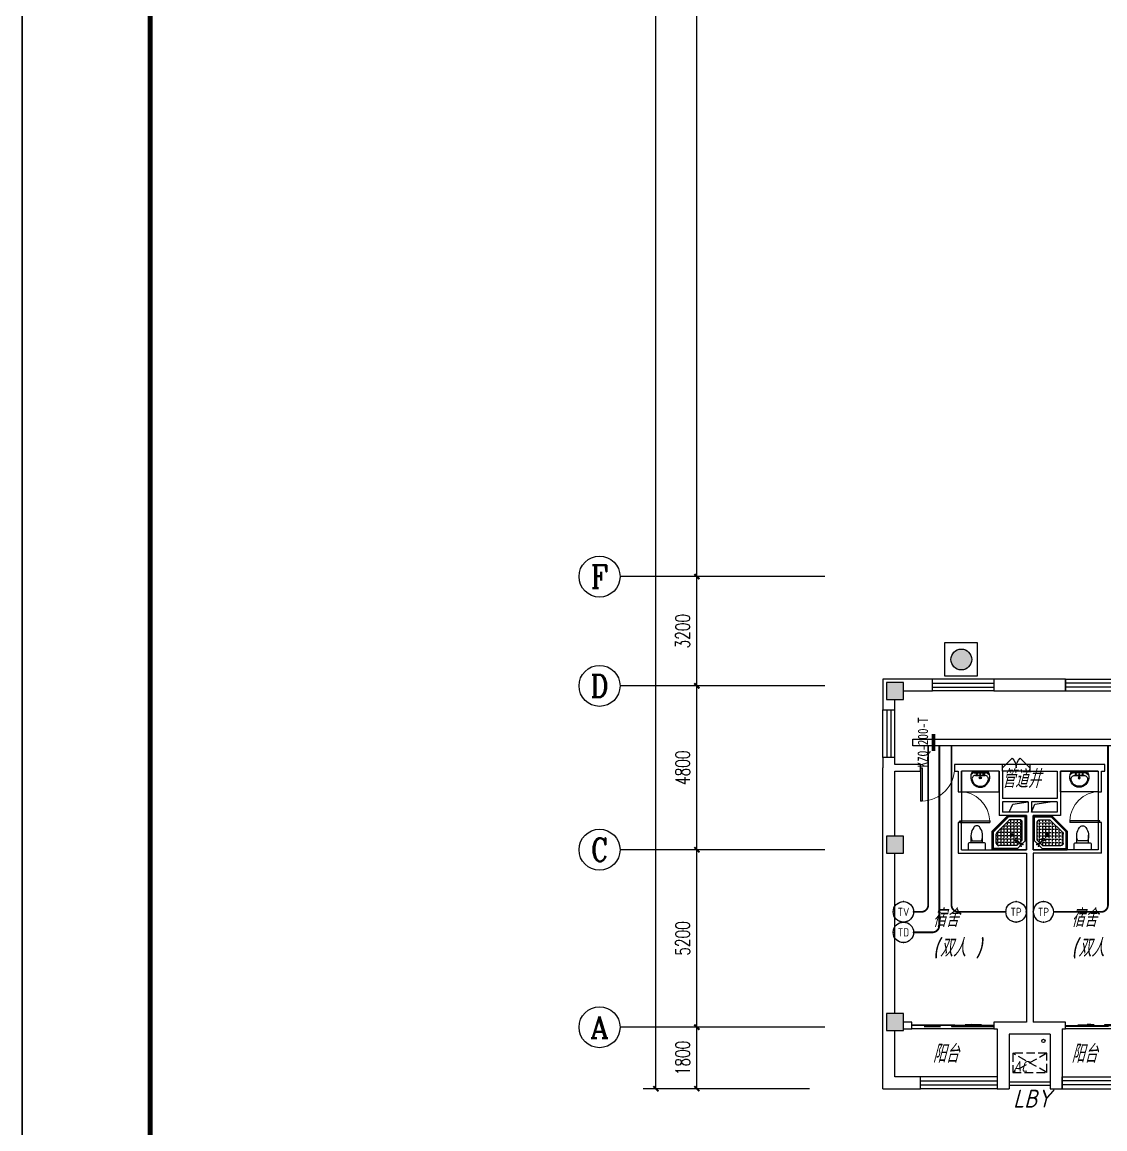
# Model space of a CAD drawing. Extents: x 0 to 2972856, y -1269770 to 0.
# Drawn here: x 2649646 to 2681356, y -1233923 to -1201504 of the extents above; entities that cross this region are included whole.
import ezdxf
from ezdxf.enums import TextEntityAlignment as Align

# ---------------------------------------------------------------- set-up
doc = ezdxf.new("R2010")
doc.units = 0
doc.header["$LTSCALE"] = 1000
doc.header["$PDSIZE"] = 50
doc.linetypes.add('DASH', pattern=[0.35, 0.25, -0.1])
doc.linetypes.add('接地线', pattern=[1.35002, 0.5, -1e-05, 1e-05, 0.5, -0.125, 0.1, -0.125])
for name, color, linetype in [('0000集水坑', 4, 'Continuous'), ('1-建筑底图', 8, 'Continuous'), ('AXIS_TEXT', 7, 'Continuous'), ('BTTK', 7, 'Continuous'), ('CABLETRAY_PDS', 4, 'Continuous'), ('EQUIP-通讯', 3, 'Continuous'), ('PUB_TEXT', 7, 'Continuous'), ('PUB_TITLE', 7, 'Continuous'), ('WIRE-综合布线', 4, 'Continuous'), ('抗震支吊架', 2, 'Continuous'), ('洁具', 251, 'Continuous'), ('电-线路-接地网', 6, '接地线'), ('空调外机', 251, 'Continuous'), ('防火分区', 255, 'Continuous')]:
    doc.layers.add(name, color=color, linetype=linetype)
doc.layers.add('yichutu', color=7, linetype='Continuous', true_color=0xffffff, plot=False)
doc.styles.add('_TCH_AXIS', font='COMPLEX', dxfattribs={"bigfont": 'GBCBIG'})
doc.styles.add('_TEL_ATTDEF', font='GBENOR', dxfattribs={"width": 0.8, "height": 3, "bigfont": 'GBCBIG'})
doc.styles.add('_TEL_DIM', font='SIMPLEX', dxfattribs={"width": 0.8, "height": 3.5, "bigfont": 'HZTXT'})
doc.styles.add('A_DIM_T3', font='SIMPLEX', dxfattribs={"width": 0.7, "bigfont": 'HZ'})
doc.styles.add('COMPLEX', font='COMPLEX')
doc.styles.add('HZ(TK)', font='geniso.shx', dxfattribs={"width": 0.9, "bigfont": 'hztxt.shx'})
doc.styles.add('kzcad', font='', dxfattribs={"width": 0.8})
doc.styles.get("Standard").update_dxf_attribs({"font": 'gbeitc.shx', "bigfont": 'gbcbig.shx'})
doc.styles.get('kzcad').set_extended_font_data('SimSun')
doc.linetypes.add('JIEDI', pattern='A,1.25,-0.25,0.25,-0.25,0.625,["/",Standard,S=0.6,R=0,X=0,Y=-0.3],0.625,-0.25,0.25,-0.25', length=4)
doc.dimstyles.new('_TCH_ARCH&&150', dxfattribs={"dimtxt": 420, "dimasz": 150, "dimexe": 375, "dimexo": 450, "dimgap": 202.5, "dimtad": 1, "dimdec": 0, "dimzin": 0, "dimdsep": 46, "dimtxsty": 'A_DIM_T3', "dimblk": 'ARCHTICK', "dimcen": 0.09, "dimclrt": 7, "dimazin": 2, "dimtfac": 1, "dimtdec": 0, "dimtix": 1, "dimtmove": 2, "dimatfit": 3, "dimfxl": 150, "dimtolj": 1, "dimtzin": 0, "dimarcsym": 0})

# ---------------------------------------------------------------- blocks, each defined once
blk = doc.blocks.new('$equip$00003204')
at = {"const_width": 0.05}
blk.add_lwpolyline([(0, 0.5, -1), (0, -0.5, -1), (0, 0.5, 0.021884)], format="xyb", dxfattribs=at)
blk.add_circle((0, 0), 0.5)
for p in [(-0.5, 0), (0, 0.5), (0.5, 0), (0, -0.5)]:
    blk.add_point(p)
at = {"color": 7, "style": '_TEL_ATTDEF'}
blk.add_attdef('$TEXT$', text='', height=0.4, dxfattribs=at).set_placement((0, 0), align=Align.MIDDLE_CENTER)
at = {"color": 7, "style": '_TEL_DIM', "flags": 1}
for tag in ['A', 'REMARK']:
    blk.add_attdef(tag, text='', height=0.00002, dxfattribs=at).set_placement((0, 0), align=Align.MIDDLE_CENTER)
blk = doc.blocks.new('$equip$00003208')
at = {"const_width": 0.05}
blk.add_lwpolyline([(0, 0.5, -1), (0, -0.5, -1), (0, 0.5, 0.021884)], format="xyb", dxfattribs=at)
blk.add_circle((0, 0), 0.5)
for p in [(-0.5, 0), (0, 0.5), (0.5, 0), (0, -0.5)]:
    blk.add_point(p)
at = {"color": 7, "style": '_TEL_ATTDEF'}
blk.add_attdef('$TEXT$', text='', height=0.4, dxfattribs=at).set_placement((0, 0), align=Align.MIDDLE_CENTER)
at = {"color": 7, "style": '_TEL_DIM', "flags": 1}
for tag in ['A', 'REMARK']:
    blk.add_attdef(tag, text='', height=0.00002, dxfattribs=at).set_placement((0, 0), align=Align.MIDDLE_CENTER)
blk = doc.blocks.new('$equip$00003209')
at = {"const_width": 0.05}
blk.add_lwpolyline([(0, 0.5, -1), (0, -0.5, -1), (0, 0.5, 0.021884)], format="xyb", dxfattribs=at)
blk.add_circle((0, 0), 0.5)
for p in [(-0.5, 0), (0, 0.5), (0.5, 0), (0, -0.5)]:
    blk.add_point(p)
at = {"color": 7, "style": '_TEL_ATTDEF'}
blk.add_attdef('$TEXT$', text='', height=0.4, dxfattribs=at).set_placement((0, 0), align=Align.MIDDLE_CENTER)
at = {"color": 7, "style": '_TEL_DIM', "flags": 1}
for tag in ['A', 'REMARK']:
    blk.add_attdef(tag, text='', height=0.00002, dxfattribs=at).set_placement((0, 0), align=Align.MIDDLE_CENTER)
blk = doc.blocks.new('vhtemplate_2020年新竖式图框_A0')
at = {"layer": 'PUB_TITLE', "color": 7}
blk.add_lwpolyline([(0, 0), (1189, 0), (1189, 841), (0, 841)], close=True, dxfattribs=at)
at = {"layer": 'PUB_TITLE', "const_width": 1}
blk.add_lwpolyline([(25, 10), (1179, 10), (1179, 831), (25, 831)], close=True, dxfattribs=at)
at = {"layer": 'BTTK', "color": 4, "style": 'HZ(TK)', "width": 0.9}
for tag, p in [('合作单位', (1144, 743.5)), ('建设单位', (1144, 209.5)), ('工程名称', (1144, 176.5)), ('子项名称', (1154, 160)), ('图纸名称', (1144, 141))]:
    blk.add_attdef(tag, text='', height=3.5, dxfattribs=at).set_placement(p, align=Align.MIDDLE_CENTER)
for tag, p in [('注册证书号', (1156.5, 309.01)), ('注册印章号', (1156.5, 301.01)), ('设计号', (1154, 193)), ('图别', (1137.75, 34)), ('图号', (1170.25, 34)), ('版本号', (1137.75, 26)), ('日期', (1170.25, 26))]:
    blk.add_attdef(tag, text='', height=3.5, dxfattribs=at).set_placement(p, align=Align.MIDDLE)
blk = doc.blocks.new('yct-1189-841-178350-126150-150-0.0')
at = {"layer": 'yichutu', "color": 7, "linetype": 'ByBlock', "true_color": 0xffffff}
blk.add_lwpolyline([(0, 0), (0, 126150), (178350, 126150), (178350, 0)], close=True, dxfattribs=at)
blk = doc.blocks.new('2t21gqw')
at = {"layer": '0000集水坑'}
blk.add_circle((4400, -76400), 50, dxfattribs=at)
blk = doc.blocks.new('A$C2CDD3BEF')
at = {"layer": '防火分区'}
h = blk.add_hatch(color=6, dxfattribs=at)
h.dxf.hatch_style = 1
edge = h.paths.add_edge_path()
edge.add_arc((460, 446), 282, 0, 360)
at = {"layer": '防火分区', "color": 6}
blk.add_lwpolyline([(0, 0), (900, 0), (900, 900), (0, 900)], close=True, dxfattribs=at)
blk.add_circle((460, 446), 282, dxfattribs=at)
blk = doc.blocks.new('_ArchTick')
at = {"color": 0, "linetype": 'ByBlock', "const_width": 0.4}
blk.add_lwpolyline([(-0.5, -0.5), (0.5, 0.5)], dxfattribs=at)
blk = doc.blocks.new('*D1117')
at = {"layer": '1-建筑底图', "color": 0, "lineweight": -2, "transparency": 16777216}
for p, q in [((2057927, -1147375), (2053052, -1147375)), ((2053427, -1226975), (2053427, -1147375)), ((2057927, -1226975), (2053052, -1226975))]:
    blk.add_line(p, q, dxfattribs=at)
at = {"layer": 'Defpoints', "color": 0, "transparency": 16777216}
for p in [(2053427, -1147375), (2058377, -1147375), (2058377, -1226975)]:
    blk.add_point(p, dxfattribs=at)
at = {"layer": '1-建筑底图', "color": 0, "lineweight": -2, "transparency": 16777216, "xscale": 150, "yscale": 150, "zscale": 150}
for p, rotation in [((2053427, -1147375), 90), ((2053427, -1226975), 270)]:
    blk.add_blockref('_ArchTick', p, dxfattribs=dict(at, rotation=rotation))
at = {"layer": '1-建筑底图', "color": 7, "transparency": 16777216, "insert": (2053014, -1187175), "char_height": 420, "attachment_point": 5, "rotation": 90, "style": 'A_DIM_T3'}
blk.add_mtext('\\A1;79600', dxfattribs=at)
blk = doc.blocks.new('*D1118')
at = {"layer": '1-建筑底图', "color": 0, "lineweight": -2, "transparency": 16777216}
for p, q in [((2057927, -1225175), (2054252, -1225175)), ((2054627, -1226975), (2054627, -1225175)), ((2057927, -1226975), (2054252, -1226975))]:
    blk.add_line(p, q, dxfattribs=at)
at = {"layer": 'Defpoints', "color": 0, "transparency": 16777216}
for p in [(2054627, -1225175), (2058377, -1225175), (2058377, -1226975)]:
    blk.add_point(p, dxfattribs=at)
at = {"layer": '1-建筑底图', "color": 0, "lineweight": -2, "transparency": 16777216, "xscale": 150, "yscale": 150, "zscale": 150}
for p, rotation in [((2054627, -1225175), 90), ((2054627, -1226975), 270)]:
    blk.add_blockref('_ArchTick', p, dxfattribs=dict(at, rotation=rotation))
at = {"layer": '1-建筑底图', "color": 7, "transparency": 16777216, "insert": (2054214, -1226075), "char_height": 420, "attachment_point": 5, "rotation": 90, "style": 'A_DIM_T3'}
blk.add_mtext('\\A1;1800', dxfattribs=at)
blk = doc.blocks.new('*D1119')
at = {"layer": '1-建筑底图', "color": 0, "lineweight": -2, "transparency": 16777216}
for p, q in [((2057927, -1219975), (2054252, -1219975)), ((2054627, -1225175), (2054627, -1219975)), ((2057927, -1225175), (2054252, -1225175))]:
    blk.add_line(p, q, dxfattribs=at)
at = {"layer": 'Defpoints', "color": 0, "transparency": 16777216}
for p in [(2054627, -1219975), (2058377, -1219975), (2058377, -1225175)]:
    blk.add_point(p, dxfattribs=at)
at = {"layer": '1-建筑底图', "color": 0, "lineweight": -2, "transparency": 16777216, "xscale": 150, "yscale": 150, "zscale": 150}
for p, rotation in [((2054627, -1219975), 90), ((2054627, -1225175), 270)]:
    blk.add_blockref('_ArchTick', p, dxfattribs=dict(at, rotation=rotation))
at = {"layer": '1-建筑底图', "color": 7, "transparency": 16777216, "insert": (2054214, -1222575), "char_height": 420, "attachment_point": 5, "rotation": 90, "style": 'A_DIM_T3'}
blk.add_mtext('\\A1;5200', dxfattribs=at)
blk = doc.blocks.new('*D1120')
at = {"layer": '1-建筑底图', "color": 0, "lineweight": -2, "transparency": 16777216}
for p, q in [((2057927, -1215175), (2054252, -1215175)), ((2054627, -1219975), (2054627, -1215175)), ((2057927, -1219975), (2054252, -1219975))]:
    blk.add_line(p, q, dxfattribs=at)
at = {"layer": 'Defpoints', "color": 0, "transparency": 16777216}
for p in [(2054627, -1215175), (2058377, -1215175), (2058377, -1219975)]:
    blk.add_point(p, dxfattribs=at)
at = {"layer": '1-建筑底图', "color": 0, "lineweight": -2, "transparency": 16777216, "xscale": 150, "yscale": 150, "zscale": 150}
for p, rotation in [((2054627, -1215175), 90), ((2054627, -1219975), 270)]:
    blk.add_blockref('_ArchTick', p, dxfattribs=dict(at, rotation=rotation))
at = {"layer": '1-建筑底图', "color": 7, "transparency": 16777216, "insert": (2054214, -1217575), "char_height": 420, "attachment_point": 5, "rotation": 90, "style": 'A_DIM_T3'}
blk.add_mtext('\\A1;4800', dxfattribs=at)
blk = doc.blocks.new('*D1121')
at = {"layer": '1-建筑底图', "color": 0, "lineweight": -2, "transparency": 16777216}
for p, q in [((2057927, -1211975), (2054252, -1211975)), ((2054627, -1215175), (2054627, -1211975)), ((2057927, -1215175), (2054252, -1215175))]:
    blk.add_line(p, q, dxfattribs=at)
at = {"layer": 'Defpoints', "color": 0, "transparency": 16777216}
for p in [(2054627, -1211975), (2058377, -1211975), (2058377, -1215175)]:
    blk.add_point(p, dxfattribs=at)
at = {"layer": '1-建筑底图', "color": 0, "lineweight": -2, "transparency": 16777216, "xscale": 150, "yscale": 150, "zscale": 150}
for p, rotation in [((2054627, -1211975), 90), ((2054627, -1215175), 270)]:
    blk.add_blockref('_ArchTick', p, dxfattribs=dict(at, rotation=rotation))
at = {"layer": '1-建筑底图', "color": 7, "transparency": 16777216, "insert": (2054214, -1213575), "char_height": 420, "attachment_point": 5, "rotation": 90, "style": 'A_DIM_T3'}
blk.add_mtext('\\A1;3200', dxfattribs=at)
blk = doc.blocks.new('*D1122')
at = {"layer": '1-建筑底图', "color": 0, "lineweight": -2, "transparency": 16777216}
for p, q in [((2057927, -1162375), (2054252, -1162375)), ((2054627, -1211975), (2054627, -1162375)), ((2057927, -1211975), (2054252, -1211975))]:
    blk.add_line(p, q, dxfattribs=at)
at = {"layer": 'Defpoints', "color": 0, "transparency": 16777216}
for p in [(2054627, -1162375), (2058377, -1162375), (2058377, -1211975)]:
    blk.add_point(p, dxfattribs=at)
at = {"layer": '1-建筑底图', "color": 0, "lineweight": -2, "transparency": 16777216, "xscale": 150, "yscale": 150, "zscale": 150}
for p, rotation in [((2054627, -1162375), 90), ((2054627, -1211975), 270)]:
    blk.add_blockref('_ArchTick', p, dxfattribs=dict(at, rotation=rotation))
at = {"layer": '1-建筑底图', "color": 7, "transparency": 16777216, "insert": (2054214, -1187175), "char_height": 420, "attachment_point": 5, "rotation": 90, "style": 'A_DIM_T3'}
blk.add_mtext('\\A1;49600', dxfattribs=at)
blk = doc.blocks.new('*D1424')
at = {"layer": '1-建筑底图', "color": 0, "lineweight": -2, "transparency": 16777216}
for p, q in [((2057927, -1147375), (2053052, -1147375)), ((2053427, -1226975), (2053427, -1147375)), ((2057927, -1226975), (2053052, -1226975))]:
    blk.add_line(p, q, dxfattribs=at)
at = {"layer": 'Defpoints', "color": 0, "transparency": 16777216}
for p in [(2053427, -1147375), (2058377, -1147375), (2058377, -1226975)]:
    blk.add_point(p, dxfattribs=at)
at = {"layer": '1-建筑底图', "color": 0, "lineweight": -2, "transparency": 16777216, "xscale": 150, "yscale": 150, "zscale": 150}
for p, rotation in [((2053427, -1147375), 90), ((2053427, -1226975), 270)]:
    blk.add_blockref('_ArchTick', p, dxfattribs=dict(at, rotation=rotation))
at = {"layer": '1-建筑底图', "color": 7, "transparency": 16777216, "insert": (2053014, -1187175), "char_height": 420, "attachment_point": 5, "rotation": 90, "style": 'A_DIM_T3'}
blk.add_mtext('\\A1;79600', dxfattribs=at)
blk = doc.blocks.new('*D1425')
at = {"layer": '1-建筑底图', "color": 0, "lineweight": -2, "transparency": 16777216}
for p, q in [((2057927, -1225175), (2054252, -1225175)), ((2054627, -1226975), (2054627, -1225175)), ((2057927, -1226975), (2054252, -1226975))]:
    blk.add_line(p, q, dxfattribs=at)
at = {"layer": 'Defpoints', "color": 0, "transparency": 16777216}
for p in [(2054627, -1225175), (2058377, -1225175), (2058377, -1226975)]:
    blk.add_point(p, dxfattribs=at)
at = {"layer": '1-建筑底图', "color": 0, "lineweight": -2, "transparency": 16777216, "xscale": 150, "yscale": 150, "zscale": 150}
for p, rotation in [((2054627, -1225175), 90), ((2054627, -1226975), 270)]:
    blk.add_blockref('_ArchTick', p, dxfattribs=dict(at, rotation=rotation))
at = {"layer": '1-建筑底图', "color": 7, "transparency": 16777216, "insert": (2054214, -1226075), "char_height": 420, "attachment_point": 5, "rotation": 90, "style": 'A_DIM_T3'}
blk.add_mtext('\\A1;1800', dxfattribs=at)
blk = doc.blocks.new('*D1426')
at = {"layer": '1-建筑底图', "color": 0, "lineweight": -2, "transparency": 16777216}
for p, q in [((2057927, -1219975), (2054252, -1219975)), ((2054627, -1225175), (2054627, -1219975)), ((2057927, -1225175), (2054252, -1225175))]:
    blk.add_line(p, q, dxfattribs=at)
at = {"layer": 'Defpoints', "color": 0, "transparency": 16777216}
for p in [(2054627, -1219975), (2058377, -1219975), (2058377, -1225175)]:
    blk.add_point(p, dxfattribs=at)
at = {"layer": '1-建筑底图', "color": 0, "lineweight": -2, "transparency": 16777216, "xscale": 150, "yscale": 150, "zscale": 150}
for p, rotation in [((2054627, -1219975), 90), ((2054627, -1225175), 270)]:
    blk.add_blockref('_ArchTick', p, dxfattribs=dict(at, rotation=rotation))
at = {"layer": '1-建筑底图', "color": 7, "transparency": 16777216, "insert": (2054214, -1222575), "char_height": 420, "attachment_point": 5, "rotation": 90, "style": 'A_DIM_T3'}
blk.add_mtext('\\A1;5200', dxfattribs=at)
blk = doc.blocks.new('*D1427')
at = {"layer": '1-建筑底图', "color": 0, "lineweight": -2, "transparency": 16777216}
for p, q in [((2057927, -1215175), (2054252, -1215175)), ((2054627, -1219975), (2054627, -1215175)), ((2057927, -1219975), (2054252, -1219975))]:
    blk.add_line(p, q, dxfattribs=at)
at = {"layer": 'Defpoints', "color": 0, "transparency": 16777216}
for p in [(2054627, -1215175), (2058377, -1215175), (2058377, -1219975)]:
    blk.add_point(p, dxfattribs=at)
at = {"layer": '1-建筑底图', "color": 0, "lineweight": -2, "transparency": 16777216, "xscale": 150, "yscale": 150, "zscale": 150}
for p, rotation in [((2054627, -1215175), 90), ((2054627, -1219975), 270)]:
    blk.add_blockref('_ArchTick', p, dxfattribs=dict(at, rotation=rotation))
at = {"layer": '1-建筑底图', "color": 7, "transparency": 16777216, "insert": (2054214, -1217575), "char_height": 420, "attachment_point": 5, "rotation": 90, "style": 'A_DIM_T3'}
blk.add_mtext('\\A1;4800', dxfattribs=at)
blk = doc.blocks.new('*D1428')
at = {"layer": '1-建筑底图', "color": 0, "lineweight": -2, "transparency": 16777216}
for p, q in [((2057927, -1211975), (2054252, -1211975)), ((2054627, -1215175), (2054627, -1211975)), ((2057927, -1215175), (2054252, -1215175))]:
    blk.add_line(p, q, dxfattribs=at)
at = {"layer": 'Defpoints', "color": 0, "transparency": 16777216}
for p in [(2054627, -1211975), (2058377, -1211975), (2058377, -1215175)]:
    blk.add_point(p, dxfattribs=at)
at = {"layer": '1-建筑底图', "color": 0, "lineweight": -2, "transparency": 16777216, "xscale": 150, "yscale": 150, "zscale": 150}
for p, rotation in [((2054627, -1211975), 90), ((2054627, -1215175), 270)]:
    blk.add_blockref('_ArchTick', p, dxfattribs=dict(at, rotation=rotation))
at = {"layer": '1-建筑底图', "color": 7, "transparency": 16777216, "insert": (2054214, -1213575), "char_height": 420, "attachment_point": 5, "rotation": 90, "style": 'A_DIM_T3'}
blk.add_mtext('\\A1;3200', dxfattribs=at)
blk = doc.blocks.new('*D1429')
at = {"layer": '1-建筑底图', "color": 0, "lineweight": -2, "transparency": 16777216}
for p, q in [((2057927, -1162375), (2054252, -1162375)), ((2054627, -1211975), (2054627, -1162375)), ((2057927, -1211975), (2054252, -1211975))]:
    blk.add_line(p, q, dxfattribs=at)
at = {"layer": 'Defpoints', "color": 0, "transparency": 16777216}
for p in [(2054627, -1162375), (2058377, -1162375), (2058377, -1211975)]:
    blk.add_point(p, dxfattribs=at)
at = {"layer": '1-建筑底图', "color": 0, "lineweight": -2, "transparency": 16777216, "xscale": 150, "yscale": 150, "zscale": 150}
for p, rotation in [((2054627, -1162375), 90), ((2054627, -1211975), 270)]:
    blk.add_blockref('_ArchTick', p, dxfattribs=dict(at, rotation=rotation))
at = {"layer": '1-建筑底图', "color": 7, "transparency": 16777216, "insert": (2054214, -1187175), "char_height": 420, "attachment_point": 5, "rotation": 90, "style": 'A_DIM_T3'}
blk.add_mtext('\\A1;49600', dxfattribs=at)
blk = doc.blocks.new('_AXISO')
blk.add_circle((0, 0), 0.5)
at = {"layer": 'AXIS_TEXT', "style": 'COMPLEX', "width": 1.041667}
blk.add_attdef('A', text='', height=0.56, dxfattribs=at).set_placement((-0.25, -0.28), (0.25, -0.28), align=Align.FIT)
blk = doc.blocks.new('*D1731')
at = {"layer": '1-建筑底图', "color": 0, "lineweight": -2, "transparency": 16777216}
for p, q in [((2057927, -1147375), (2053052, -1147375)), ((2053427, -1226975), (2053427, -1147375)), ((2057927, -1226975), (2053052, -1226975))]:
    blk.add_line(p, q, dxfattribs=at)
at = {"layer": 'Defpoints', "color": 0, "transparency": 16777216}
for p in [(2053427, -1147375), (2058377, -1147375), (2058377, -1226975)]:
    blk.add_point(p, dxfattribs=at)
at = {"layer": '1-建筑底图', "color": 0, "lineweight": -2, "transparency": 16777216, "xscale": 150, "yscale": 150, "zscale": 150}
for p, rotation in [((2053427, -1147375), 90), ((2053427, -1226975), 270)]:
    blk.add_blockref('_ArchTick', p, dxfattribs=dict(at, rotation=rotation))
at = {"layer": '1-建筑底图', "color": 7, "transparency": 16777216, "insert": (2053014, -1187175), "char_height": 420, "attachment_point": 5, "rotation": 90, "style": 'A_DIM_T3'}
blk.add_mtext('\\A1;79600', dxfattribs=at)
blk = doc.blocks.new('*D1732')
at = {"layer": '1-建筑底图', "color": 0, "lineweight": -2, "transparency": 16777216}
for p, q in [((2057927, -1225175), (2054252, -1225175)), ((2054627, -1226975), (2054627, -1225175)), ((2057927, -1226975), (2054252, -1226975))]:
    blk.add_line(p, q, dxfattribs=at)
at = {"layer": 'Defpoints', "color": 0, "transparency": 16777216}
for p in [(2054627, -1225175), (2058377, -1225175), (2058377, -1226975)]:
    blk.add_point(p, dxfattribs=at)
at = {"layer": '1-建筑底图', "color": 0, "lineweight": -2, "transparency": 16777216, "xscale": 150, "yscale": 150, "zscale": 150}
for p, rotation in [((2054627, -1225175), 90), ((2054627, -1226975), 270)]:
    blk.add_blockref('_ArchTick', p, dxfattribs=dict(at, rotation=rotation))
at = {"layer": '1-建筑底图', "color": 7, "transparency": 16777216, "insert": (2054214, -1226075), "char_height": 420, "attachment_point": 5, "rotation": 90, "style": 'A_DIM_T3'}
blk.add_mtext('\\A1;1800', dxfattribs=at)
blk = doc.blocks.new('*D1733')
at = {"layer": '1-建筑底图', "color": 0, "lineweight": -2, "transparency": 16777216}
for p, q in [((2057927, -1219975), (2054252, -1219975)), ((2054627, -1225175), (2054627, -1219975)), ((2057927, -1225175), (2054252, -1225175))]:
    blk.add_line(p, q, dxfattribs=at)
at = {"layer": 'Defpoints', "color": 0, "transparency": 16777216}
for p in [(2054627, -1219975), (2058377, -1219975), (2058377, -1225175)]:
    blk.add_point(p, dxfattribs=at)
at = {"layer": '1-建筑底图', "color": 0, "lineweight": -2, "transparency": 16777216, "xscale": 150, "yscale": 150, "zscale": 150}
for p, rotation in [((2054627, -1219975), 90), ((2054627, -1225175), 270)]:
    blk.add_blockref('_ArchTick', p, dxfattribs=dict(at, rotation=rotation))
at = {"layer": '1-建筑底图', "color": 7, "transparency": 16777216, "insert": (2054214, -1222575), "char_height": 420, "attachment_point": 5, "rotation": 90, "style": 'A_DIM_T3'}
blk.add_mtext('\\A1;5200', dxfattribs=at)
blk = doc.blocks.new('*D1734')
at = {"layer": '1-建筑底图', "color": 0, "lineweight": -2, "transparency": 16777216}
for p, q in [((2057927, -1215175), (2054252, -1215175)), ((2054627, -1219975), (2054627, -1215175)), ((2057927, -1219975), (2054252, -1219975))]:
    blk.add_line(p, q, dxfattribs=at)
at = {"layer": 'Defpoints', "color": 0, "transparency": 16777216}
for p in [(2054627, -1215175), (2058377, -1215175), (2058377, -1219975)]:
    blk.add_point(p, dxfattribs=at)
at = {"layer": '1-建筑底图', "color": 0, "lineweight": -2, "transparency": 16777216, "xscale": 150, "yscale": 150, "zscale": 150}
for p, rotation in [((2054627, -1215175), 90), ((2054627, -1219975), 270)]:
    blk.add_blockref('_ArchTick', p, dxfattribs=dict(at, rotation=rotation))
at = {"layer": '1-建筑底图', "color": 7, "transparency": 16777216, "insert": (2054214, -1217575), "char_height": 420, "attachment_point": 5, "rotation": 90, "style": 'A_DIM_T3'}
blk.add_mtext('\\A1;4800', dxfattribs=at)
blk = doc.blocks.new('*D1735')
at = {"layer": '1-建筑底图', "color": 0, "lineweight": -2, "transparency": 16777216}
for p, q in [((2057927, -1211975), (2054252, -1211975)), ((2054627, -1215175), (2054627, -1211975)), ((2057927, -1215175), (2054252, -1215175))]:
    blk.add_line(p, q, dxfattribs=at)
at = {"layer": 'Defpoints', "color": 0, "transparency": 16777216}
for p in [(2054627, -1211975), (2058377, -1211975), (2058377, -1215175)]:
    blk.add_point(p, dxfattribs=at)
at = {"layer": '1-建筑底图', "color": 0, "lineweight": -2, "transparency": 16777216, "xscale": 150, "yscale": 150, "zscale": 150}
for p, rotation in [((2054627, -1211975), 90), ((2054627, -1215175), 270)]:
    blk.add_blockref('_ArchTick', p, dxfattribs=dict(at, rotation=rotation))
at = {"layer": '1-建筑底图', "color": 7, "transparency": 16777216, "insert": (2054214, -1213575), "char_height": 420, "attachment_point": 5, "rotation": 90, "style": 'A_DIM_T3'}
blk.add_mtext('\\A1;3200', dxfattribs=at)
blk = doc.blocks.new('*D1736')
at = {"layer": '1-建筑底图', "color": 0, "lineweight": -2, "transparency": 16777216}
for p, q in [((2057927, -1162375), (2054252, -1162375)), ((2054627, -1211975), (2054627, -1162375)), ((2057927, -1211975), (2054252, -1211975))]:
    blk.add_line(p, q, dxfattribs=at)
at = {"layer": 'Defpoints', "color": 0, "transparency": 16777216}
for p in [(2054627, -1162375), (2058377, -1162375), (2058377, -1211975)]:
    blk.add_point(p, dxfattribs=at)
at = {"layer": '1-建筑底图', "color": 0, "lineweight": -2, "transparency": 16777216, "xscale": 150, "yscale": 150, "zscale": 150}
for p, rotation in [((2054627, -1162375), 90), ((2054627, -1211975), 270)]:
    blk.add_blockref('_ArchTick', p, dxfattribs=dict(at, rotation=rotation))
at = {"layer": '1-建筑底图', "color": 7, "transparency": 16777216, "insert": (2054214, -1187175), "char_height": 420, "attachment_point": 5, "rotation": 90, "style": 'A_DIM_T3'}
blk.add_mtext('\\A1;49600', dxfattribs=at)
blk = doc.blocks.new('1F平面-CAD导入_dwg_Drawing4_t3_dwg_$plan$00001613-474159-1F-927810-1F')
at = {"layer": '洁具'}
for p, q in [((-200, 170), (-430, 170)), ((-260, -140), (-260, 140)), ((-30, 250), (-170, 250)), ((-200, -170), (-200, -220)), ((-170, -250), (-30, -250))]:
    blk.add_line(p, q, dxfattribs=at)
for points in [[(-200, 220), (-200, 170), (-200, -170), (-430, -170)], [(0, -220), (0, 220)]]:
    blk.add_lwpolyline(points, dxfattribs=at)
for centre, radius, start, end in [((-590, 0), 110, 123.4509, 236.5491), ((-413, -227), 398, 67.4505, 126.6381), ((-170, 220), 30, 90, 180), ((-30, 220), 30, 0, 90), ((-413, 227), 398, 233.3619, 292.5495), ((-170, -220), 30, 180, 270), ((-30, -220), 30, 270, 0)]:
    blk.add_arc(centre, radius, start, end, dxfattribs=at)
blk = doc.blocks.new('$lvtry$00000169')
at = {"color": 0}
for p, q in [((259, -36), (259, 0)), ((36, -259), (0, -259)), ((24, -259), (24, -976)), ((259, -36), (36, -259)), ((36, -259), (36, -964)), ((276, -120), (120, -276)), ((120, -276), (120, -808)), ((120, -309), (147, -309)), ((144, -151), (291, -298)), ((151, -144), (298, -291)), ((173, -309), (173, -239)), ((173, -309), (243, -309)), ((183, -213), (205, -213)), ((220, -213), (243, -213)), ((259, -24), (976, -24)), ((259, -36), (964, -36)), ((270, -213), (270, -143)), ((270, -213), (340, -213)), ((270, -263), (270, -239)), ((276, -120), (808, -120)), ((334, -309), (340, -309)), ((366, -213), (366, -143)), ((366, -213), (436, -213)), ((366, -309), (366, -239)), ((366, -309), (436, -309)), ((462, -213), (462, -143)), ((462, -213), (532, -213)), ((462, -309), (462, -239)), ((462, -309), (532, -309)), ((558, -213), (558, -143)), ((558, -213), (628, -213)), ((558, -309), (558, -239)), ((558, -309), (628, -309)), ((655, -213), (655, -143)), ((655, -213), (725, -213)), ((655, -309), (655, -239)), ((655, -309), (725, -309)), ((751, -213), (751, -143)), ((751, -213), (821, -213)), ((751, -309), (751, -239)), ((751, -309), (821, -309)), ((847, -213), (847, -143)), ((847, -213), (880, -213)), ((847, -309), (847, -239)), ((847, -309), (880, -309)), ((880, -192), (880, -460)), ((964, -36), (976, -24)), ((964, -36), (964, -525)), ((976, -24), (976, -530)), ((120, -405), (147, -405)), ((120, -501), (147, -501)), ((120, -598), (147, -598)), ((173, -405), (173, -335)), ((173, -405), (243, -405)), ((173, -501), (173, -431)), ((173, -501), (243, -501)), ((173, -598), (173, -528)), ((173, -598), (243, -598)), ((173, -694), (173, -624)), ((270, -405), (270, -335)), ((270, -405), (340, -405)), ((270, -501), (270, -431)), ((270, -501), (340, -501)), ((270, -598), (270, -528)), ((270, -598), (340, -598)), ((270, -694), (270, -624)), ((366, -405), (366, -335)), ((366, -405), (379, -405)), ((366, -501), (366, -431)), ((366, -501), (436, -501)), ((366, -598), (366, -528)), ((366, -598), (436, -598)), ((366, -694), (366, -624)), ((462, -405), (462, -335)), ((462, -405), (532, -405)), ((462, -501), (462, -431)), ((462, -501), (532, -501)), ((462, -598), (462, -528)), ((462, -598), (532, -598)), ((462, -694), (462, -624)), ((859, -511), (511, -859)), ((964, -525), (525, -964)), ((976, -530), (530, -976)), ((558, -405), (558, -335)), ((558, -405), (628, -405)), ((558, -501), (558, -431)), ((558, -501), (628, -501)), ((558, -598), (558, -528)), ((558, -598), (628, -598)), ((558, -694), (558, -624)), ((655, -405), (655, -335)), ((655, -405), (725, -405)), ((655, -501), (655, -431)), ((655, -501), (725, -501)), ((655, -598), (655, -528)), ((655, -598), (725, -598)), ((655, -694), (655, -624)), ((751, -405), (751, -335)), ((751, -405), (821, -405)), ((751, -501), (751, -431)), ((751, -501), (821, -501)), ((751, -598), (751, -528)), ((751, -598), (773, -598)), ((847, -405), (847, -335)), ((847, -405), (880, -405)), ((847, -501), (847, -431)), ((847, -501), (867, -501)), ((964, -525), (976, -530)), ((36, -964), (24, -976)), ((36, -964), (525, -964)), ((120, -694), (147, -694)), ((120, -790), (147, -790)), ((173, -694), (243, -694)), ((173, -790), (173, -720)), ((173, -790), (243, -790)), ((173, -878), (173, -816)), ((192, -880), (460, -880)), ((270, -694), (340, -694)), ((270, -790), (270, -720)), ((270, -790), (340, -790)), ((270, -880), (270, -816)), ((366, -694), (436, -694)), ((366, -790), (366, -720)), ((366, -790), (436, -790)), ((366, -880), (366, -816)), ((462, -694), (532, -694)), ((462, -790), (462, -720)), ((462, -790), (532, -790)), ((462, -880), (462, -816)), ((525, -964), (530, -976)), ((558, -694), (628, -694)), ((558, -790), (558, -720)), ((558, -790), (580, -790)), ((655, -694), (676, -694)), ((24, -976), (530, -976))]:
    blk.add_line(p, q, dxfattribs=at)
blk.add_lwpolyline([(0, 0), (0, -1000), (540, -1000), (1000, -540), (1000, 0)], close=True)
for points in [[(0, 0), (0, -1000)], [(0, 0), (1000, 0)], [(1000, 0), (1000, -540)], [(136, -190), (148, -178), (132, -162), (121, -174)], [(190, -136), (178, -148), (162, -132), (174, -121)], [(1000, -540), (540, -1000)], [(0, -1000), (540, -1000)]]:
    blk.add_lwpolyline(points, close=True, dxfattribs=at)
for radius in [43.8, 31.1]:
    blk.add_circle((416, -428), radius, dxfattribs=at)
for centre, radius, start, end in [((296, -296), 40.6, 142.583, 128.4197), ((296, -296), 28.6, 145.828, 125.6599), ((808, -192), 72, 0, 90), ((808, -460), 72, 315, 0), ((192, -808), 72, 180, 270), ((460, -808), 72, 270, 315)]:
    blk.add_arc(centre, radius, start, end, dxfattribs=at)
for p in [(103, -156, 0), (156, -102, 0), (416, -428, 0)]:
    blk.add_point(p, dxfattribs=at)
blk = doc.blocks.new('$lvtry$00000178')
at = {"color": 0}
for p, q in [((-238, 0), (238, 0)), ((-214, -36), (-272, -91)), ((-180, -23), (180, -23)), ((-142, -105), (140, -105)), ((140, -105), (-142, -105)), ((216, -37), (268, -91))]:
    blk.add_line(p, q, dxfattribs=at)
blk.add_lwpolyline([(-104, -430, 0.224698), (110, -425, 0.348046), (269, -79), (239, 0), (-241, 0), (-271, -79, 0.356844)], format="xyb", close=True, dxfattribs=at)
for centre, radius in [((-100, -65), 16.3), ((1, -172), 31.6), ((100, -65), 16.3)]:
    blk.add_circle(centre, radius, dxfattribs=at)
at = {"color": 0, "lineweight": 13}
blk.add_circle((1, -172), 23, dxfattribs=at)
at = {"color": 0}
for centre, radius, start, end in [((-142, -205), 100, 90, 190.5602), ((-1, -179), 243, 190.5602, 349.4398), ((-180, -73), 50, 90, 133.181), ((140, -205), 100, 349.4398, 90), ((180, -73), 50, 44.5607, 90)]:
    blk.add_arc(centre, radius, start, end, dxfattribs=at)
for p in [(0, -65), (1, -172)]:
    blk.add_point(p, dxfattribs=at)
blk = doc.blocks.new('A$C70365C93')
at = {"layer": '洁具'}
blk.add_lwpolyline([(-1900, 2300), (-1900, 1700), (-800, 1700), (-800, 2300)], close=True, dxfattribs=at)
blk.add_blockref('$lvtry$00000178', (-1350, 2280), dxfattribs=at)
at = {"layer": '洁具', "rotation": 180}
blk.add_blockref('$lvtry$00000169', (0, 0), dxfattribs=at)
at = {"layer": '洁具', "extrusion": (0, 0, -1), "xscale": -1, "zscale": -1, "rotation": 90}
blk.add_blockref('1F平面-CAD导入_dwg_Drawing4_t3_dwg_$plan$00001613-474159-1F-927810-1F', (1450, 0), dxfattribs=at)
blk = doc.blocks.new('A$Cf5a72a1b')
at = {"layer": '空调外机', "linetype": 'DASH'}
for p, q in [((1000, 563), (0, 0)), ((1000, 0), (0, 563))]:
    blk.add_line(p, q, dxfattribs=at)
blk.add_lwpolyline([(1000, 563), (0, 563), (0, 0), (1000, 0)], close=True, dxfattribs=at)
at = {"layer": 'PUB_TEXT'}
blk.add_text('AC', height=315, dxfattribs=at).set_placement((5, 18))
blk = doc.blocks.new('$WINLIB2D$00000001')
at = {"color": 0}
for points in [[(-0.5, 0.5), (-0.5, -0.5)], [(-0.5, 0.5), (0.5, 0.5)], [(0.5, -0.5), (0.5, 0.5)], [(0.5, 0.167), (-0.5, 0.167)], [(0.5, -0.167), (-0.5, -0.167)], [(-0.5, -0.5), (0.5, -0.5)]]:
    blk.add_lwpolyline(points, dxfattribs=at)
blk = doc.blocks.new('$DorLib2D$00000131')
at = {"color": 0, "linetype": 'Continuous'}
for p, q in [((0.15, 0.125), (0.232, 0.197)), ((0.232, 0.197), (0.232, 0.125)), ((-0.5, 0.125), (-0.5, 0)), ((0.019, 0.125), (-0.5, 0.125)), ((-0.5, 0), (0.019, 0)), ((-0.024, 0), (0.5, 0)), ((-0.024, -0.125), (-0.024, 0)), ((0.019, 0), (0.019, 0.125)), ((0.35, 0.125), (0.15, 0.125)), ((0.5, 0), (0.5, -0.125)), ((-0.35, -0.125), (-0.15, -0.125)), ((-0.232, -0.197), (-0.232, -0.125)), ((-0.15, -0.125), (-0.232, -0.197)), ((0.5, -0.125), (-0.024, -0.125))]:
    blk.add_line(p, q, dxfattribs=at)
blk = doc.blocks.new('$DorLib2D$00000116')
at = {"color": 0}
for p, q in [((-0.5, 0), (-0.146, 0.354)), ((0.5, 0), (0.146, 0.354))]:
    blk.add_line(p, q, dxfattribs=at)
for centre, start, end in [((-0.5, 0), 0, 45), ((0.5, 0), 135, 180)]:
    blk.add_arc(centre, 0.5, start, end, dxfattribs=at)
blk = doc.blocks.new('$DorLib2D$00000001')
for p, q in [((0.45, 0.975), (0.5, 0.975)), ((0.45, 0), (0.45, 0.975)), ((0.5, 0), (0.5, 0.975)), ((0.5, 0), (0.45, 0))]:
    blk.add_line(p, q)
at = {"lineweight": 13}
blk.add_arc((0.475, 0), 0.975, 91.4693, 180, dxfattribs=at)
blk = doc.blocks.new('1-三层建筑底图')
at = {"layer": '1-建筑底图'}
for points in [[(0, 9700), (-500, 9700), (-500, 9200), (0, 9200)], [(0, 5200), (-500, 5200), (-500, 4700), (0, 4700)], [(0, 0), (-500, 0), (-500, -500), (0, -500)]]:
    blk.add_hatch(color=256, dxfattribs=at).paths.add_polyline_path(points)
for p, q in [((-2300, 12800), (-8300, 12800)), ((-600, 9800), (-600, 8900)), ((850, 9800), (-600, 9800)), ((850, 9450), (850, 9800)), ((4750, 9800), (2650, 9800)), ((2650, 9800), (2650, 9450)), ((4750, 9450), (4750, 9800)), ((-2300, 9600), (-8300, 9600)), ((0, 9700), (-500, 9700)), ((-500, 9700), (-500, 9200)), ((0, 9200), (0, 9700)), ((0, 9450), (850, 9450)), ((2650, 9450), (4750, 9450)), ((-500, 9200), (0, 9200)), ((-250, 8900), (-250, 9200)), ((-600, 8900), (-250, 8900)), ((-250, 7500), (-600, 7500)), ((-600, 7500), (-600, 7200)), ((-250, 7300), (-250, 7500)), ((-600, 4950), (-600, 7200)), ((500, 7300), (-250, 7300)), ((500, 7100), (500, 7300)), ((1600, 7300), (1500, 7300)), ((1500, 7300), (1500, 7100)), ((2800, 7300), (1600, 7300)), ((2900, 7300), (2800, 7300)), ((3700, 7300), (2900, 7300)), ((2900, 7100), (2900, 7300)), ((4600, 7300), (3700, 7300)), ((3700, 7300), (3700, 7100)), ((5800, 7300), (4600, 7300)), ((5900, 7300), (5800, 7300)), ((5900, 7100), (5900, 7300)), ((-250, 5200), (-250, 7100)), ((-250, 7100), (500, 7100)), ((1500, 7100), (1600, 7100)), ((1600, 7100), (1600, 6500)), ((2800, 7100), (1700, 7100)), ((1700, 6500), (1700, 7100)), ((2800, 7100), (2800, 6300)), ((3700, 7100), (2900, 7100)), ((2900, 7100), (2900, 6300)), ((3700, 7100), (4500, 7100)), ((4500, 7100), (4500, 6300)), ((5700, 7100), (4600, 7100)), ((4600, 7100), (4600, 6300)), ((5700, 7100), (5700, 6500)), ((5800, 6500), (5800, 7100)), ((5800, 7100), (5900, 7100)), ((1600, 6500), (1700, 6500)), ((1700, 6500), (1700, 5600)), ((5700, 6500), (5700, 5600)), ((5700, 6500), (5800, 6500)), ((2800, 6300), (2800, 5800)), ((3700, 6300), (2900, 6300)), ((3650, 6200), (2900, 6200)), ((2900, 6200), (2900, 5900)), ((3650, 6200), (3650, 5900)), ((4500, 6300), (3700, 6300)), ((4500, 6200), (3750, 6200)), ((3750, 6200), (3750, 5900)), ((4500, 6200), (4500, 5900)), ((4600, 6300), (4600, 5800)), ((3650, 5900), (2900, 5900)), ((4500, 5900), (3750, 5900)), ((1700, 5600), (1600, 5600)), ((1600, 5600), (1600, 4700)), ((1700, 4800), (1700, 5600)), ((3600, 5800), (2800, 5800)), ((3600, 5800), (3600, 4800)), ((3800, 5800), (3800, 4800)), ((4600, 5800), (3800, 5800)), ((5800, 5600), (5700, 5600)), ((5700, 5600), (5700, 4800)), ((5800, 4700), (5800, 5600)), ((0, 5200), (-500, 5200)), ((-500, 5200), (-500, 4700)), ((0, 4700), (0, 5200)), ((-600, -400), (-600, 4950)), ((-2300, 4800), (-8300, 4800)), ((-500, 4700), (0, 4700)), ((-250, 0), (-250, 4700)), ((1600, 4700), (3600, 4700)), ((1700, 4800), (3600, 4800)), ((3600, 4700), (3600, -250)), ((5700, 4800), (3800, 4800)), ((5800, 4700), (3800, 4700)), ((3800, 4700), (3800, -250)), ((0, 0), (-500, 0)), ((-500, 0), (-500, -500)), ((0, -500), (0, 0)), ((250, -250), (0, -250)), ((250, -450), (250, -250)), ((3000, -250), (2650, -250)), ((2650, -250), (2650, -450)), ((3600, -250), (3000, -250)), ((4400, -250), (3800, -250)), ((4750, -250), (4400, -250)), ((4750, -450), (4750, -250)), ((-2300, -400), (-8300, -400)), ((-600, -2200), (-600, -400)), ((-500, -500), (0, -500)), ((-250, -1850), (-250, -500)), ((0, -450), (250, -450)), ((2650, -450), (250, -450)), ((2650, -450), (2750, -450)), ((2750, -450), (2750, -1850)), ((3700, -600), (3100, -600)), ((3100, -600), (3100, -2200)), ((4300, -600), (3700, -600)), ((4300, -600), (4300, -2200)), ((4650, -450), (4650, -1850)), ((4650, -450), (4750, -450)), ((7150, -450), (4750, -450)), ((500, -1850), (-250, -1850)), ((500, -2200), (500, -1850)), ((2750, -1850), (2750, -2200)), ((4650, -2200), (4650, -1850)), ((-600, -2200), (500, -2200)), ((2750, -2200), (3100, -2200)), ((4300, -2200), (4650, -2200))]:
    blk.add_line(p, q, dxfattribs=at)
for points in [[(3100, 5900), (3203.6, 6130.3), (3650, 6200)], [(3750, 5900), (3853.6, 6130.3), (4300, 6200)], [(3100, -2000), (4300, -2000)], [(3100, -2100), (4300, -2100)]]:
    blk.add_lwpolyline(points, dxfattribs=at)
for name, p in [('2t21gqw', (-300, 75600)), ('A$C70365C93', (3600, 4800)), ('A$Cf5a72a1b', (3200.5, -1723.5))]:
    blk.add_blockref(name, p, dxfattribs=at)
ref = blk.add_blockref('_AXISO', (-8900, 12800), dxfattribs=dict(at, xscale=1200, yscale=1200, zscale=1200))
ref.add_attrib('A', 'F', dxfattribs={"layer": 'AXIS_TEXT', "height": 668.2, "style": '_TCH_AXIS'}).set_placement((-9154.5, 12465.9), (-8645.5, 12465.9), align=Align.FIT)
for name, p, xscale, yscale, zscale in [('A$C2CDD3BEF', (1198.6, 9890.2), 1.08, 1.08, 1.08), ('$DorLib2D$00000001', (1000, 7200), -1000, -1000, -1000)]:
    blk.add_blockref(name, p, dxfattribs=dict(at, xscale=xscale, yscale=yscale, zscale=zscale))
ref = blk.add_blockref('_AXISO', (-8900, 9600), dxfattribs=dict(at, xscale=1200, yscale=1200, zscale=1200))
ref.add_attrib('A', 'D', dxfattribs={"layer": 'AXIS_TEXT', "height": 652.9, "style": '_TCH_AXIS'}).set_placement((-9164.3, 9273.6), (-8635.7, 9273.6), align=Align.FIT)
for name, p, xscale, yscale, zscale, rotation in [('$WINLIB2D$00000001', (1750, 9625), 1800, -350, 1800, 180), ('$WINLIB2D$00000001', (5650, 9625), -1800, -350, -1800, 180), ('$WINLIB2D$00000001', (-425, 8200), 1400, -350, 1400, 89.99999999999444), ('$DorLib2D$00000116', (3300, 7200), 800, -800, 200, 179.9999999994664), ('$DorLib2D$00000001', (1650, 6050), 900, 900, 900, 269.9999999994664), ('$DorLib2D$00000001', (5750, 6050), 900, -900, 900, 269.9999999994664), ('$DorLib2D$00000131', (1450, -350), 2400, 200, 2400, 180), ('$DorLib2D$00000131', (5950, -350), -2400, 200, -2400, 180), ('$WINLIB2D$00000001', (1625, -2025), 2249.999999993481, -350, 2249.999999993481, 179.999999999998), ('$WINLIB2D$00000001', (5775, -2025), -2249.999999993481, -350, -2249.999999993481, 179.999999999998)]:
    blk.add_blockref(name, p, dxfattribs=dict(at, xscale=xscale, yscale=yscale, zscale=zscale, rotation=rotation))
at = {"layer": '1-建筑底图', "xscale": -1, "rotation": 359.9999999999999}
blk.add_blockref('A$C70365C93', (3800, 4800), dxfattribs=at)
at = {"layer": '1-建筑底图'}
ref = blk.add_blockref('_AXISO', (-8900, 4800), dxfattribs=dict(at, xscale=1200, yscale=1200, zscale=1200))
ref.add_attrib('A', 'C', dxfattribs={"layer": 'AXIS_TEXT', "height": 683.5, "style": '_TCH_AXIS'}).set_placement((-9144.1, 4458.2), (-8655.9, 4458.2), align=Align.FIT)
ref = blk.add_blockref('_AXISO', (-8900, -400), dxfattribs=dict(at, xscale=1200, yscale=1200, zscale=1200))
ref.add_attrib('A', 'A', dxfattribs={"layer": 'AXIS_TEXT', "height": 637.8, "style": '_TCH_AXIS'}).set_placement((-9173.3, -718.9), (-8626.7, -718.9), align=Align.FIT)
for s, p in [('管道井', (2885.3, 6613)), ('宿舍', (856.7, 2536.2)), ('宿舍', (4911.2, 2536.2)), ('(', (856.7, 1664.1)), ('双人', (1066.7, 1664.1)), (')', (2116.7, 1664.1)), ('(', (4911.2, 1664.1)), ('双人', (5121.2, 1664.1)), ('阳台', (856.7, -1438.1)), ('阳台', (4917.2, -1438.1)), ('LBY', (3214.7, -2753.3))]:
    blk.add_text(s, height=525, dxfattribs=at).set_placement(p)
for p1, p2, distance, picture, middle in [((-2300, -2200), (-2300, 77400), 4950, '*D1117', (-7662.5, 37600)), ((-2300, -2200), (-2300, 77400), 4950, '*D1424', (-7662.5, 37600)), ((-2300, -2200), (-2300, 77400), 4950, '*D1731', (-7662.5, 37600)), ((-2300, 12800), (-2300, 62400), 3750, '*D1122', (-6462.5, 37600)), ((-2300, 12800), (-2300, 62400), 3750, '*D1429', (-6462.5, 37600)), ((-2300, 12800), (-2300, 62400), 3750, '*D1736', (-6462.5, 37600)), ((-2300, 9600), (-2300, 12800), 3750, '*D1121', (-6462.5, 11200)), ((-2300, 9600), (-2300, 12800), 3750, '*D1428', (-6462.5, 11200)), ((-2300, 9600), (-2300, 12800), 3750, '*D1735', (-6462.5, 11200)), ((-2300, 4800), (-2300, 9600), 3750, '*D1120', (-6462.5, 7200)), ((-2300, 4800), (-2300, 9600), 3750, '*D1427', (-6462.5, 7200)), ((-2300, 4800), (-2300, 9600), 3750, '*D1734', (-6462.5, 7200)), ((-2300, -400), (-2300, 4800), 3750, '*D1119', (-6462.5, 2200)), ((-2300, -400), (-2300, 4800), 3750, '*D1426', (-6462.5, 2200)), ((-2300, -400), (-2300, 4800), 3750, '*D1733', (-6462.5, 2200)), ((-2300, -2200), (-2300, -400), 3750, '*D1118', (-6462.5, -1300)), ((-2300, -2200), (-2300, -400), 3750, '*D1425', (-6462.5, -1300)), ((-2300, -2200), (-2300, -400), 3750, '*D1732', (-6462.5, -1300))]:
    dim = blk.add_aligned_dim(p1=p1, p2=p2, distance=distance, dimstyle='_TCH_ARCH&&150', dxfattribs=at)
    dim.commit()
    dim.dimension.update_dxf_attribs({"geometry": picture, "text_midpoint": middle, "insert": (-2060676.6, 1224775.4)})

msp = doc.modelspace()

# ---------------------------------------------------------------- linework, layer by layer
at = {"layer": 'CABLETRAY_PDS', "linetype": 'ByBlock'}
for p, q in [((2675736, -1222703), (2675736, -1222503)), ((2675736, -1222503), (2683756, -1222503)), ((2683756, -1222703), (2675736, -1222703))]:
    msp.add_line(p, q, dxfattribs=at)
at = {"layer": 'WIRE-综合布线', "linetype": 'Continuous', "const_width": 52.5}
for points in [[(2675756, -1228165), (2676307, -1228165, 0.414214), (2676507, -1227965), (2676507, -1222703)], [(2675756, -1227567), (2675981, -1227567, 0.414214), (2676181, -1227367), (2676181, -1222703)], [(2676865, -1222703), (2676865, -1227367, 0.414214), (2677065, -1227567), (2678455, -1227567)], [(2681447, -1222703), (2681447, -1227367, -0.414214), (2681247, -1227567), (2679857, -1227567)]]:
    msp.add_lwpolyline(points, format="xyb", dxfattribs=at)
at = {"layer": '抗震支吊架', "color": 2, "const_width": 100}
msp.add_lwpolyline([(2676336, -1222853), (2676336, -1222353)], dxfattribs=at)

# ---------------------------------------------------------------- block references
at = {"layer": '1-建筑底图', "linetype": 'ByBlock'}
msp.add_blockref('1-三层建筑底图', (2675456, -1230546), dxfattribs=at)
at = {"layer": 'EQUIP-通讯', "linetype": 'JIEDI', "xscale": 600, "yscale": 600, "zscale": 600}
for name, p, values in [('$equip$00003204', (2675456, -1227567), {'$TEXT$': 'TV'}), ('$equip$00003208', (2678755, -1227567), {'$TEXT$': 'TP'}), ('$equip$00003209', (2675456, -1228167), {'$TEXT$': 'TD'})]:
    msp.add_blockref(name, p, dxfattribs=at).add_auto_attribs(values)
at = {"layer": 'EQUIP-通讯', "linetype": 'JIEDI'}
ref = msp.add_blockref('$equip$00003208', (2679557, -1227567), dxfattribs=dict(at, xscale=-600, yscale=600, zscale=600))
ref.add_attrib('$TEXT$', 'TP', dxfattribs={"layer": '0', "color": 7, "height": 240, "style": '_TEL_ATTDEF'}).set_placement((2679557, -1227567), align=Align.MIDDLE_CENTER)
at = {"layer": 'yichutu', "linetype": 'ByBlock'}
msp.add_blockref('yct-1189-841-178350-126150-150-0.0', (2649646, -1255330), dxfattribs=at)
at = {"layer": '电-线路-接地网', "linetype": 'ByBlock', "xscale": 150, "yscale": 150, "zscale": 150}
msp.add_blockref('vhtemplate_2020年新竖式图框_A0', (2649646, -1255330), dxfattribs=at)

# ---------------------------------------------------------------- texts
at = {"layer": '抗震支吊架', "color": 2, "style": 'kzcad', "width": 0.8}
msp.add_text('KZQ-200-T', height=300, rotation=89.8854, dxfattribs=at).set_placement((2676176, -1222603), align=Align.CENTER)

doc.saveas('drawing.dxf')
